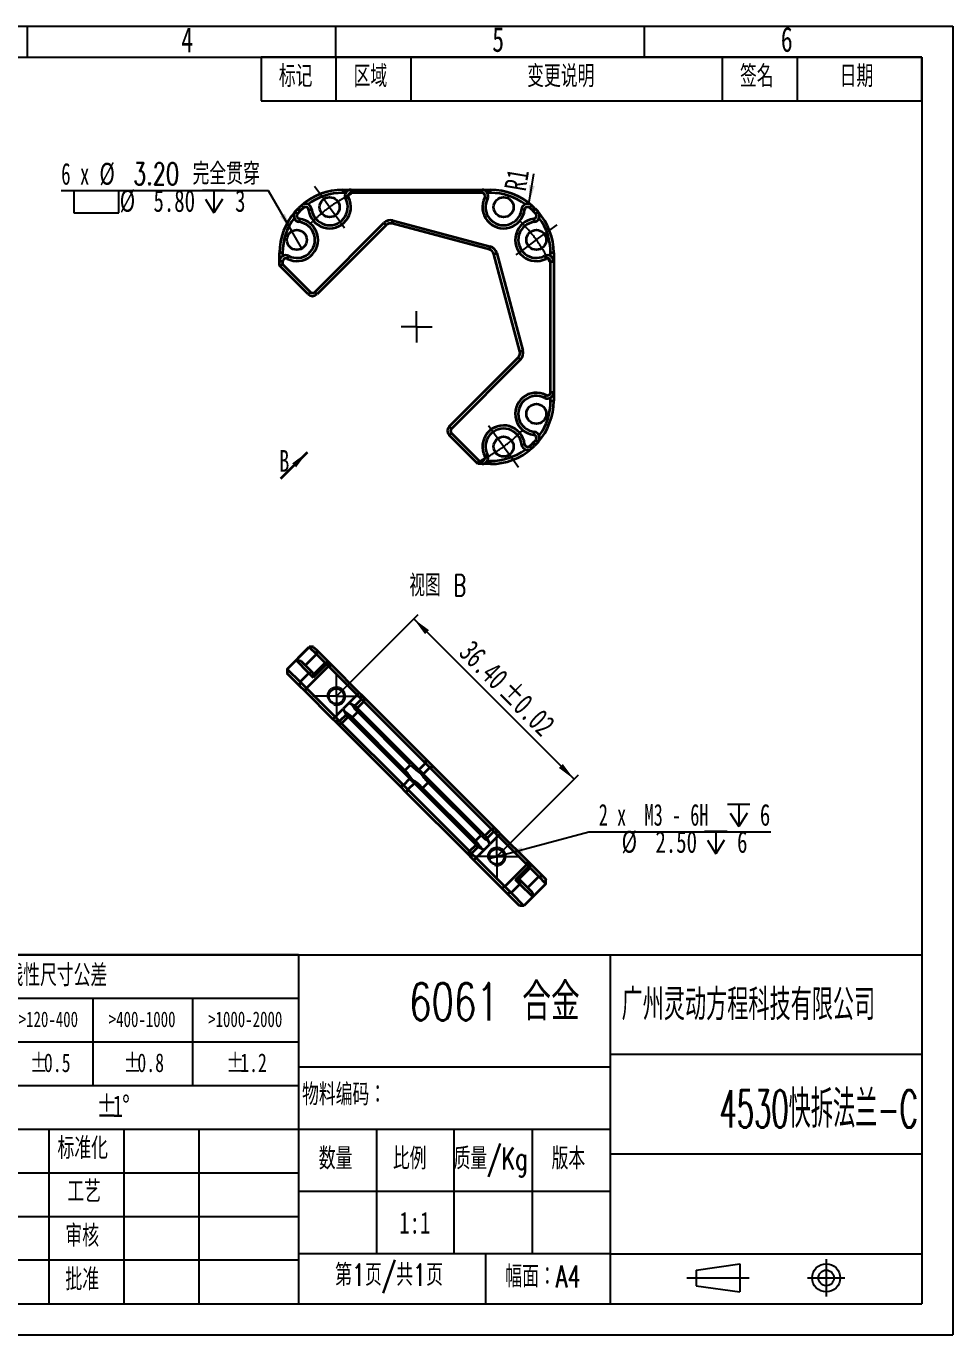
# Model space of a CAD drawing. Header units: millimetres. Extents: x 0 to 297, y 0 to 210.
# Drawn here: x 148.3 to 297, y 0 to 210 of the extents above; entities that cross this region are included whole.
import ezdxf

# ---------------------------------------------------------------- set-up
doc = ezdxf.new("R2010")
doc.units = ezdxf.units.MM
for name, pattern in [('CENTERX2', [20.32, 12.7, -2.54, 2.54, -2.54]), ('HIDDEN', [1.905, 1.27, -0.635]), ('PHANTOM', [12.7, 6.35, -1.27, 1.27, -1.27, 1.27, -1.27])]:
    doc.linetypes.add(name, pattern=pattern)
for name, color, linetype in [('中心线', 6, 'CENTERX2'), ('尺寸线', 5, 'Continuous'), ('细实线', 7, 'Continuous')]:
    doc.layers.add(name, color=color, linetype=linetype)
doc.layers.add('图框', color=7, linetype='Continuous', lineweight=50)
doc.layers.add('粗实线', color=7, linetype='Continuous', lineweight=25)
doc.styles.add('SLDTEXTSTYLE0', font='TXT', dxfattribs={"width": 0.7, "bigfont": 'bigfont'})
doc.styles.add('SLDTEXTSTYLE1', font='TXT', dxfattribs={"width": 0.7})
doc.styles.add('SLDTEXTSTYLE2', font='TXT', dxfattribs={"width": 0.616621, "bigfont": 'bigfont'})
doc.styles.add('SLDTEXTSTYLE3', font='TXT', dxfattribs={"width": 0.538729, "bigfont": 'bigfont'})
doc.styles.add('SLDTEXTSTYLE4', font='TXT', dxfattribs={"width": 0.633333})
doc.styles.add('SLDTEXTSTYLE5', font='TXT', dxfattribs={"width": 0.616667})
doc.styles.add('SLDTEXTSTYLE6', font='TXT', dxfattribs={"width": 0.65, "bigfont": 'bigfont'})
doc.dimstyles.new('SLDDIMSTYLE0', dxfattribs={"dimtxt": 3.5, "dimasz": 3, "dimexe": 0, "dimexo": 0.0625, "dimgap": 0.875, "dimtad": 2, "dimrnd": 1e-09, "dimzin": 12, "dimdsep": 46, "dimtxsty": 'SLDTEXTSTYLE1', "dimsah": 1, "dimcen": 0, "dimadec": 0, "dimazin": 3, "dimtfac": 1, "dimtofl": 0, "dimtmove": 0, "dimatfit": 3, "dimfxl": 0, "dimfrac": 2, "dimtolj": 1, "dimtzin": 12, "dimarcsym": 0})
doc.dimstyles.new('SLDDIMSTYLE3', dxfattribs={"dimtxt": 3.5, "dimasz": 3, "dimexe": 0, "dimexo": 0.0625, "dimgap": 0.875, "dimtad": 0, "dimtih": 1, "dimtoh": 1, "dimrnd": 1e-09, "dimzin": 4, "dimdsep": 46, "dimtxsty": 'SLDTEXTSTYLE1', "dimblk1": 'NONE', "dimsah": 1, "dimcen": 0, "dimadec": 0, "dimazin": 1, "dimtfac": 1, "dimtmove": 0, "dimatfit": 3, "dimldrblk": 'NONE', "dimfxl": 0, "dimfrac": 2, "dimtolj": 1, "dimtzin": 12, "dimarcsym": 0})
doc.dimstyles.new('SLDDIMSTYLE6', dxfattribs={"dimtxt": 3.5, "dimasz": 3, "dimexe": 0, "dimexo": 0.0625, "dimgap": 0.875, "dimtad": 0, "dimtih": 1, "dimtoh": 1, "dimdec": 6, "dimrnd": 1e-09, "dimzin": 12, "dimdsep": 46, "dimtxsty": 'SLDTEXTSTYLE1', "dimblk1": 'NONE', "dimsah": 1, "dimcen": 0, "dimadec": 0, "dimazin": 3, "dimtfac": 1, "dimtmove": 0, "dimatfit": 3, "dimldrblk": 'NONE', "dimfxl": 0, "dimfrac": 2, "dimtolj": 1, "dimtzin": 12, "dimarcsym": 0})
doc.dimstyles.new('SLDDIMSTYLE7', dxfattribs={"dimtxt": 3.5, "dimasz": 3, "dimexe": 0, "dimexo": 0.0625, "dimgap": 0.875, "dimtad": 2, "dimrnd": 1e-09, "dimzin": 4, "dimdsep": 46, "dimtxsty": 'SLDTEXTSTYLE1', "dimsah": 1, "dimcen": 0.09, "dimadec": 0, "dimazin": 1, "dimtol": 1, "dimtp": 0.02, "dimtm": 0.02, "dimtfac": 1, "dimtofl": 0, "dimtmove": 0, "dimatfit": 3, "dimfxl": 0, "dimfrac": 2, "dimtolj": 1, "dimarcsym": 0})

# ---------------------------------------------------------------- blocks, each defined once
blk = doc.blocks.new('SW_TABLEANNOTATION_0')
at = {"layer": '细实线', "color": 0}
for p, q in [((0, 0), (0, -7)), ((0, 0), (12, 0)), ((0, 0), (0, -7)), ((106, 0), (0, 0)), ((12, 0), (12, -7)), ((12, 0), (24, 0)), ((24, 0), (24, -7)), ((24, 0), (74, 0)), ((74, 0), (74, -7)), ((74, 0), (86, 0)), ((86, 0), (86, -7)), ((86, 0), (106, 0)), ((106, 0), (106, -7)), ((106, -7), (106, 0)), ((0, -7), (12, -7)), ((0, -7), (106, -7)), ((12, -7), (24, -7)), ((24, -7), (74, -7)), ((74, -7), (86, -7)), ((86, -7), (106, -7))]:
    blk.add_line(p, q, dxfattribs=at)
at = {"layer": '细实线', "color": 0, "char_height": 3.5, "attachment_point": 1, "style": 'SLDTEXTSTYLE0'}
for s, insert in [('标记', (2.85, -1.28)), ('区域', (14.85, -1.28)), ('变更说明', (42.7, -1.28)), ('签名', (76.85, -1.28)), ('日期', (92.85, -1.28))]:
    blk.add_mtext(s, dxfattribs=dict(at, insert=insert))
blk = doc.blocks.new('SW_TABLEANNOTATION_1')
at = {"layer": '细实线', "color": 0}
for p, q in [((0, 0), (0, -7)), ((0, 0), (5, 0)), ((5, 0), (10, 0)), ((10, 0), (21, 0)), ((21, 0), (33, 0)), ((33, 0), (47, 0)), ((47, 0), (63, 0)), ((63, 0), (80, 0)), ((80, 0), (80, -7)), ((0, -7), (0, -14)), ((0, -7), (5, -7)), ((5, -7), (10, -7)), ((10, -7), (10, -14)), ((10, -7), (21, -7)), ((21, -7), (21, -14)), ((21, -7), (33, -7)), ((33, -7), (33, -14)), ((33, -7), (47, -7)), ((47, -7), (47, -14)), ((47, -7), (63, -7)), ((63, -7), (63, -14)), ((63, -7), (80, -7)), ((80, -7), (80, -14)), ((0, -14), (0, -21)), ((0, -14), (5, -14)), ((5, -14), (10, -14)), ((10, -14), (10, -21)), ((10, -14), (21, -14)), ((21, -14), (21, -21)), ((21, -14), (33, -14)), ((33, -14), (33, -21)), ((33, -14), (47, -14)), ((47, -14), (47, -21)), ((47, -14), (63, -14)), ((63, -14), (63, -21)), ((63, -14), (80, -14)), ((80, -14), (80, -21)), ((0, -21), (0, -28)), ((0, -21), (5, -21)), ((5, -21), (10, -21)), ((10, -21), (21, -21)), ((21, -21), (21, -28)), ((21, -21), (21, -28)), ((21, -21), (33, -21)), ((33, -21), (47, -21)), ((47, -21), (63, -21)), ((63, -21), (80, -21)), ((80, -21), (80, -28)), ((0, -28), (5, -28)), ((5, -28), (10, -28)), ((10, -28), (21, -28)), ((21, -28), (33, -28)), ((33, -28), (47, -28)), ((47, -28), (63, -28)), ((63, -28), (80, -28))]:
    blk.add_line(p, q, dxfattribs=at)
at = {"layer": '细实线', "color": 0, "attachment_point": 1}
for s, insert, char_height, style in [('未注线性尺寸公差', (27.75, -1.56), 3.5, 'SLDTEXTSTYLE0'), ('0-6', (3.13, -9.12), 2.5, 'SLDTEXTSTYLE1'), ('>6-30', (12.24, -9.12), 2.5, 'SLDTEXTSTYLE1'), ('>30-120', (22.64, -9.12), 2.5, 'SLDTEXTSTYLE1'), ('>120-400', (35.1, -9.12), 2.5, 'SLDTEXTSTYLE1'), ('>400-1000', (49.55, -9.12), 2.5, 'SLDTEXTSTYLE1'), ('>1000-2000', (65.5, -9.12), 2.5, 'SLDTEXTSTYLE1'), ('%%p', (1.91, -15.84), 3, 'SLDTEXTSTYLE1'), ('0.1', (4.14, -15.84), 3, 'SLDTEXTSTYLE1'), ('%%p', (12.41, -15.84), 3, 'SLDTEXTSTYLE1'), ('0.2', (14.64, -15.84), 3, 'SLDTEXTSTYLE1'), ('%%p', (23.91, -15.84), 3, 'SLDTEXTSTYLE1'), ('0.3', (26.14, -15.84), 3, 'SLDTEXTSTYLE1'), ('%%p', (36.91, -15.84), 3, 'SLDTEXTSTYLE1'), ('0.5', (39.14, -15.84), 3, 'SLDTEXTSTYLE1'), ('%%p', (51.92, -15.84), 3, 'SLDTEXTSTYLE1'), ('0.8', (54.14, -15.84), 3, 'SLDTEXTSTYLE1'), ('%%p', (68.41, -15.84), 3, 'SLDTEXTSTYLE1'), ('1.2', (70.64, -15.84), 3, 'SLDTEXTSTYLE1'), ('未注角度', (4.38, -22.56), 3.5, 'SLDTEXTSTYLE0'), ('%%p', (47.57, -22.56), 3.5, 'SLDTEXTSTYLE1'), ('1', (50.17, -22.56), 3.5, 'SLDTEXTSTYLE1'), ('%%d', (51.7, -22.56), 3.5, 'SLDTEXTSTYLE1')]:
    blk.add_mtext(s, dxfattribs=dict(at, insert=insert, char_height=char_height, style=style))
blk = doc.blocks.new('SW_SYMBOL_HOLE_SPOT')
at = {"layer": '尺寸线', "color": 0}
for p, q in [((0, 875), (0, 75)), ((1600, 75), (1600, 875)), ((0, 75), (1600, 75))]:
    blk.add_line(p, q, dxfattribs=at)
blk = doc.blocks.new('SW_SYMBOL_HOLE_DEPTH')
at = {"layer": '尺寸线', "color": 0}
for p, q in [((0, 875), (800, 875)), ((100, 555), (400, 75)), ((400, 875), (400, 75)), ((700, 555), (400, 75))]:
    blk.add_line(p, q, dxfattribs=at)
blk = doc.blocks.new('_D_3')
at = {"layer": '尺寸线'}
for p, q in [((187.2, 183.56), (153.92, 183.56)), ((190.94, 177.09), (187.2, 183.56)), ((192.54, 174.32), (190.94, 177.09))]:
    blk.add_line(p, q, dxfattribs=at)
blk.add_solid([(190.94, 177.09), (189.83, 179.91), (189.05, 179.46)], dxfattribs=at)
at = {"layer": '尺寸线', "xscale": 0.004511737089201878, "yscale": 0.004511737089201878, "zscale": 0.004511737089201878}
for name, p in [('SW_SYMBOL_HOLE_SPOT', (155.94, 179.72)), ('SW_SYMBOL_HOLE_DEPTH', (176.62, 179.72))]:
    blk.add_blockref(name, p, dxfattribs=at)
at = {"layer": '尺寸线', "char_height": 3.5, "attachment_point": 1}
for s, insert, style in [('6 x', (153.92, 188.06), 'SLDTEXTSTYLE4'), ('%%c', (160.05, 188.07), 'SLDTEXTSTYLE1'), ('3.20 完全贯穿', (165.47, 188.06), 'SLDTEXTSTYLE0'), ('%%c', (163.31, 183.73), 'SLDTEXTSTYLE1'), ('5.80', (168.73, 183.71), 'SLDTEXTSTYLE1'), ('3', (181.83, 183.71), 'SLDTEXTSTYLE1')]:
    blk.add_mtext(s, dxfattribs=dict(at, insert=insert, style=style))
blk = doc.blocks.new('_None')
blk = doc.blocks.new('_D_4')
at = {"layer": '尺寸线'}
blk.add_line((228.95, 181.46), (229.77, 186.29), dxfattribs=at)
blk.add_solid([(228.95, 181.46), (229.9, 184.35), (229.01, 184.5)], dxfattribs=at)
at = {"layer": '尺寸线', "insert": (225, 183.99), "char_height": 3.5, "attachment_point": 1, "rotation": 80.3775, "style": 'SLDTEXTSTYLE1'}
blk.add_mtext('R1', dxfattribs=at)
blk = doc.blocks.new('SW_CENTERMARKSYMBOL_1')
at = {"layer": '中心线', "color": 0}
for p, q in [((-1.47, 2.02), (-2.41, 3.32)), ((0, 0), (-1.47, 2.02)), ((0, 0), (1.47, -2.02)), ((1.47, -2.02), (2.41, -3.32)), ((33.17, -5.25), (35.2, -3.78)), ((35.2, -3.78), (36.49, -2.84)), ((33.17, -5.25), (31.15, -6.72)), ((31.15, -6.72), (29.86, -7.66)), ((13.96, -19.21), (13.96, -16.71)), ((13.96, -19.21), (11.46, -19.21)), ((13.96, -19.21), (13.96, -21.71)), ((13.96, -19.21), (16.46, -19.21)), ((26.45, -36.41), (25.51, -35.11)), ((27.92, -38.43), (26.45, -36.41)), ((27.92, -38.43), (29.39, -40.45)), ((29.39, -40.45), (30.33, -41.75))]:
    blk.add_line(p, q, dxfattribs=at)
for start, end in [(116.1089, 119.9689), (126, 132.0311), (119.9689, 126), (132.0311, 135.8911), (42.0311, 45.8911), (36, 42.0311), (29.9689, 36), (26.1089, 29.9689), (306, 312.0311), (312.0311, 315.8911), (296.1089, 299.9689), (299.9689, 306)]:
    blk.add_arc((13.96, -19.21), 23.75, start, end, dxfattribs=at)
blk = doc.blocks.new('SW_PROJECTIONARROW_0')
at = {"color": 0, "linetype": 'HIDDEN', "lineweight": 18}
blk.add_line((189.19, 137.42), (193.44, 141.66), dxfattribs=at)
blk.add_line((189.19, 137.42), (193.44, 141.66), dxfattribs=at)
at = {"color": 0, "linetype": 'PHANTOM', "lineweight": 35}
blk.add_line((189.19, 137.42), (193.44, 141.66), dxfattribs=at)
at = {"color": 0, "linetype": 'Continuous', "lineweight": 35}
blk.add_solid([(193.44, 141.66), (191, 139.86), (191.63, 139.22)], dxfattribs=at)
blk.add_solid([(193.44, 141.66), (191, 139.86), (191.63, 139.22)], dxfattribs=at)
at = {"color": 0, "linetype": 'Continuous', "lineweight": 35, "insert": (188.87, 141.99), "char_height": 3.5, "attachment_point": 1, "style": 'SLDTEXTSTYLE1'}
blk.add_mtext('B', dxfattribs=at)
blk.add_mtext('B', dxfattribs=at)
blk = doc.blocks.new('_D_7')
at = {"layer": '尺寸线'}
for p, q in [((225.02, 77.06), (238.6, 80.69)), ((238.6, 80.69), (267.79, 80.69)), ((222.61, 76.42), (225.02, 77.06))]:
    blk.add_line(p, q, dxfattribs=at)
blk.add_solid([(225.02, 77.06), (228.04, 77.4), (227.81, 78.27)], dxfattribs=at)
at = {"layer": '尺寸线', "xscale": 0.004511737089201878, "yscale": 0.004511737089201878, "zscale": 0.004511737089201878}
for p in [(260.83, 81.21), (257.16, 76.86)]:
    blk.add_blockref('SW_SYMBOL_HOLE_DEPTH', p, dxfattribs=at)
at = {"layer": '尺寸线', "char_height": 3.5, "attachment_point": 1}
for s, insert, style in [('2 x  M3 - 6H', (240.18, 85.2), 'SLDTEXTSTYLE5'), ('6', (266.04, 85.2), 'SLDTEXTSTYLE1'), ('%%c', (243.85, 80.87), 'SLDTEXTSTYLE1'), ('2.50', (249.28, 80.85), 'SLDTEXTSTYLE1'), ('6', (262.38, 80.85), 'SLDTEXTSTYLE1')]:
    blk.add_mtext(s, dxfattribs=dict(at, insert=insert, style=style))
blk = doc.blocks.new('_D_8')
at = {"layer": '尺寸线'}
for p, q in [((198.08, 102.48), (211.2, 115.6)), ((236.23, 89.15), (210.49, 114.89)), ((223.82, 76.74), (236.93, 89.86))]:
    blk.add_line(p, q, dxfattribs=at)
for points in [[(210.49, 114.89), (212.29, 112.45), (212.93, 113.09)], [(236.23, 89.15), (234.42, 91.59), (233.79, 90.96)]]:
    blk.add_solid(points, dxfattribs=at)
at = {"layer": '尺寸线', "char_height": 3.5, "attachment_point": 1, "rotation": 315, "style": 'SLDTEXTSTYLE1'}
for s, insert in [('36.40', (220.04, 111.72)), ('±0.02', (226.39, 105.37))]:
    blk.add_mtext(s, dxfattribs=dict(at, insert=insert))
blk = doc.blocks.new('SW_CENTERMARKSYMBOL_2')
at = {"layer": '中心线', "color": 0}
for p, q in [((0, 2.5), (0, 3.75)), ((0, 0), (0, 2.5)), ((-2.5, 0), (-3.75, 0)), ((0, 0), (-2.5, 0)), ((0, 0), (0, -2.5)), ((0, 0), (2.5, 0)), ((2.5, 0), (3.75, 0)), ((0, -2.5), (0, -3.75))]:
    blk.add_line(p, q, dxfattribs=at)
blk = doc.blocks.new('SW_CENTERMARKSYMBOL_3')
at = {"layer": '中心线', "color": 0}
for p, q in [((0, 2.5), (0, 3.75)), ((0, 0), (0, 2.5)), ((-2.5, 0), (-3.75, 0)), ((0, 0), (-2.5, 0)), ((0, 0), (0, -2.5)), ((0, 0), (2.5, 0)), ((2.5, 0), (3.75, 0)), ((0, -2.5), (0, -3.75))]:
    blk.add_line(p, q, dxfattribs=at)

msp = doc.modelspace()

# ---------------------------------------------------------------- linework, layer by layer
at = {"color": 7, "linetype": 'Continuous', "lineweight": 35}
for p, q in [((199.0965236, 183.7447562), (199.0965236, 183.2447562)), ((199.0965236, 183.7447562), (200.461584, 183.7447562)), ((199.5955586, 183.2447562), (199.0965236, 183.2447562)), ((200.461584, 183.2447562), (200.461584, 183.7447562)), ((200.461584, 183.7447562), (221.447192, 183.7447562)), ((221.447192, 183.2447562), (200.461584, 183.2447562)), ((221.447192, 183.2447562), (221.447192, 183.7447562)), ((221.447192, 183.7447562), (222.8122524, 183.7447562)), ((222.8122524, 183.2447562), (222.3132174, 183.2447562)), ((222.8122524, 183.2447562), (222.8122524, 183.7447562)), ((191.8833202, 180.6736884), (192.0254558, 180.815824)), ((192.2368736, 180.320135), (191.8833202, 180.6736884)), ((192.3790092, 180.4622706), (192.0254558, 180.815824)), ((192.7924999, 180.8517446), (192.4607091, 181.2257966)), ((193.6204698, 180.5393871), (194.116649, 180.6010816)), ((200.0170845, 182.5158015), (199.5725851, 182.2868469)), ((221.8916915, 182.5158015), (222.3361909, 182.2868469)), ((228.2883062, 180.5393871), (227.792127, 180.6010816)), ((229.1162761, 180.8517446), (229.4480668, 181.2257966)), ((229.5297668, 180.4622706), (229.8833202, 180.815824)), ((229.6719024, 180.320135), (230.0254558, 180.6736884)), ((229.8833202, 180.815824), (230.0254558, 180.6736884)), ((191.8473996, 179.9066443), (191.4733475, 180.238435)), ((192.1597571, 179.0786744), (192.0980626, 178.5824952)), ((192.3790092, 180.4622706), (192.2368736, 180.320135)), ((207.0291882, 178.325653), (207.1585977, 178.8086159)), ((207.1585977, 178.8086159), (222.7735687, 174.6245971)), ((229.6719024, 180.320135), (229.5297668, 180.4622706)), ((229.7490189, 179.0786744), (229.8107134, 178.5824952)), ((230.0613764, 179.9066443), (230.4354284, 180.238435)), ((194.6202213, 167.3308998), (205.7097089, 178.4203874)), ((206.0632623, 178.066834), (194.9737747, 166.9773464)), ((206.0632623, 178.066834), (205.7097089, 178.4203874)), ((222.6441592, 174.1416341), (207.0291882, 178.325653)), ((222.6441592, 174.1416341), (222.7735687, 174.6245971)), ((189.454388, 173.6026206), (188.954388, 173.6026206)), ((188.954388, 172.2375602), (188.954388, 173.6026206)), ((189.454388, 172.2375602), (188.954388, 172.2375602)), ((188.954388, 171.5825195), (188.954388, 172.2375602)), ((189.454388, 173.6026206), (189.454388, 173.1035856)), ((189.454388, 172.2375602), (189.454388, 171.7896263)), ((190.1833427, 172.6820597), (190.4122973, 173.1265591)), ((223.351266, 173.4345274), (223.8342289, 173.5639369)), ((227.5352848, 157.8195564), (223.351266, 173.4345274)), ((223.8342289, 173.5639369), (228.0182477, 157.9489659)), ((231.7254333, 172.6820597), (231.4964787, 173.1265591)), ((232.954388, 173.6026206), (232.454388, 173.6026206)), ((232.454388, 173.1035856), (232.454388, 173.6026206)), ((232.454388, 151.2519522), (232.454388, 172.2375602)), ((232.454388, 172.2375602), (232.954388, 172.2375602)), ((232.954388, 173.6026206), (232.954388, 172.2375602)), ((232.954388, 172.2375602), (232.954388, 151.2519522)), ((188.954388, 171.5825195), (189.454388, 171.7896263)), ((193.5595612, 166.9773464), (188.954388, 171.5825195)), ((189.454388, 171.7896263), (193.9131146, 167.3308998)), ((193.5595612, 166.9773464), (193.9131146, 167.3308998)), ((194.9737747, 166.9773464), (194.6202213, 167.3308998)), ((227.5352848, 157.8195564), (228.0182477, 157.9489659)), ((216.1869782, 145.7641429), (227.2764658, 156.8536305)), ((227.6300192, 156.5000771), (216.5405316, 145.4105895)), ((227.2764658, 156.8536305), (227.6300192, 156.5000771)), ((232.454388, 151.2519522), (232.954388, 151.2519522)), ((232.954388, 151.2519522), (232.954388, 149.8868918)), ((231.4964787, 150.3629533), (231.7254333, 150.8074527)), ((232.454388, 149.8868918), (232.454388, 150.3859268)), ((232.454388, 149.8868918), (232.954388, 149.8868918)), ((216.1869782, 145.7641429), (216.5405316, 145.4105895)), ((229.8107134, 144.9070171), (229.7490189, 144.410838)), ((216.1869782, 144.3499294), (216.5405316, 144.7034828)), ((220.7921514, 139.7447562), (216.1869782, 144.3499294)), ((216.5405316, 144.7034828), (220.9992581, 140.2447562)), ((227.792127, 142.8884308), (228.2883062, 142.9501253)), ((229.5297668, 143.0272418), (229.6719024, 143.1693774)), ((229.8833202, 142.6736884), (229.5297668, 143.0272418)), ((230.0254558, 142.815824), (229.6719024, 143.1693774)), ((230.0254558, 142.815824), (229.8833202, 142.6736884)), ((230.4354284, 143.2510773), (230.0613764, 143.582868)), ((222.3361909, 141.2026655), (221.8916915, 140.9737108)), ((229.4480668, 142.2637157), (229.1162761, 142.6377678)), ((220.7921514, 139.7447562), (220.9992581, 140.2447562)), ((221.447192, 139.7447562), (220.7921514, 139.7447562)), ((220.9992581, 140.2447562), (221.447192, 140.2447562)), ((221.447192, 139.7447562), (221.447192, 140.2447562)), ((222.8122524, 139.7447562), (221.447192, 139.7447562)), ((222.3132174, 140.2447562), (222.8122524, 140.2447562)), ((222.8122524, 139.7447562), (222.8122524, 140.2447562)), ((190.1782848, 106.8435043), (193.7138187, 110.3790382)), ((191.6051387, 108.2450775), (193.7264591, 110.3663978)), ((194.8667865, 109.2260704), (193.0990195, 107.4583035)), ((193.7264591, 110.3663978), (193.7138187, 110.3790382)), ((194.4209255, 110.3790382), (193.7138187, 110.3790382)), ((194.4329338, 110.3670299), (193.7264591, 110.3663978)), ((194.8667865, 109.2260704), (193.7264591, 110.3663978)), ((194.4209255, 110.3790382), (194.4329338, 110.3670299)), ((194.4329338, 110.3670299), (195.0030975, 109.7968661)), ((195.0030975, 109.7968661), (194.8667865, 109.2260704)), ((196.2603099, 107.832547), (194.8667865, 109.2260704)), ((195.0030975, 109.7968661), (196.9674167, 107.832547)), ((193.6635662, 106.18665), (191.6051387, 108.2450775)), ((192.3785846, 108.1787384), (194.2671196, 106.2902034)), ((193.2594031, 103.762386), (196.794937, 107.2979199)), ((196.2603099, 107.832547), (194.3460964, 105.9183334)), ((196.4674167, 107.6254402), (194.3460964, 105.5041199)), ((196.9674167, 107.832547), (196.2603099, 107.832547)), ((196.4674167, 107.6254402), (196.2603099, 107.832547)), ((197.0709701, 107.7289936), (196.4674167, 107.6254402)), ((196.794937, 107.2979199), (196.4674167, 107.6254402)), ((196.794937, 107.2979199), (197.294937, 107.5050267)), ((201.4001102, 102.6927467), (196.794937, 107.2979199)), ((196.9674167, 107.832547), (197.0709701, 107.7289936)), ((197.0709701, 107.7289936), (197.294937, 107.5050267)), ((197.294937, 107.5050267), (201.7536636, 103.0463001)), ((190.1782848, 106.8435043), (192.2493526, 104.7724365)), ((190.1782848, 106.8435043), (190.1782848, 106.1363975)), ((192.1457992, 104.1688831), (190.1782848, 106.1363975)), ((193.6635662, 106.18665), (192.2493526, 104.7724365)), ((194.2671196, 106.2902034), (193.6635662, 106.18665)), ((194.3460964, 105.5041199), (193.6635662, 106.18665)), ((194.2671196, 106.2902034), (194.492543, 106.06478)), ((192.2493526, 104.7724365), (192.1457992, 104.1688831)), ((193.0522963, 103.262386), (192.1457992, 104.1688831)), ((192.2493526, 104.7724365), (193.2594031, 103.762386)), ((193.0522963, 103.262386), (193.2594031, 103.762386)), ((197.5110229, 98.8036594), (193.0522963, 103.262386)), ((193.2594031, 103.762386), (197.8645763, 99.1572128)), ((201.4001102, 102.6927467), (201.7536636, 103.0463001)), ((201.7536636, 103.0463001), (202.107217, 102.6927467)), ((200.0820842, 101.3747207), (199.1826023, 100.4752388)), ((200.0820842, 101.3747207), (201.4001102, 102.6927467)), ((201.0465568, 100.9249797), (200.0820842, 101.3747207)), ((202.107217, 101.9856399), (201.0465568, 100.9249797)), ((201.1757716, 100.8647259), (201.0465568, 100.9249797)), ((202.107217, 101.9856399), (201.4001102, 102.6927467)), ((202.4607704, 101.6320865), (201.4001102, 100.5714263)), ((202.107217, 101.9856399), (202.107217, 102.6927467)), ((202.107217, 102.6927467), (202.6375471, 102.1624166)), ((202.4607704, 101.6320865), (202.107217, 101.9856399)), ((202.4607704, 101.6320865), (202.6375471, 102.1624166)), ((212.3602653, 91.7325916), (202.4607704, 101.6320865)), ((202.6375471, 102.1624166), (212.537042, 92.2629217)), ((197.5110229, 98.8036594), (197.8645763, 99.1572128)), ((197.8645763, 98.450106), (197.5110229, 98.8036594)), ((197.8645763, 99.1572128), (199.1826023, 100.4752388)), ((197.8645763, 99.1572128), (198.5716831, 98.450106)), ((199.6323433, 99.5107662), (198.5716831, 98.450106)), ((199.9858966, 99.1572128), (198.9252365, 98.0965526)), ((199.1826023, 100.4752388), (199.6323433, 99.5107662)), ((199.6323433, 99.5107662), (199.6925971, 99.3815513)), ((209.8853916, 89.2577178), (199.9858966, 99.1572128)), ((201.4962978, 99.9605071), (200.5968159, 99.0610252)), ((209.0820972, 90.5757438), (200.5968159, 99.0610252)), ((211.2996051, 90.6719314), (201.4001102, 100.5714263)), ((209.9815792, 91.4752258), (201.4962978, 99.9605071)), ((197.8645763, 98.450106), (198.5716831, 98.450106)), ((198.3949064, 97.9197759), (197.8645763, 98.450106)), ((198.3949064, 97.9197759), (198.9252365, 98.0965526)), ((208.2944013, 88.020281), (198.3949064, 97.9197759)), ((198.5716831, 98.450106), (198.9252365, 98.0965526)), ((198.9252365, 98.0965526), (208.8247314, 88.1970577)), ((209.0820972, 90.5757438), (209.9815792, 91.4752258)), ((211.2996051, 90.6719314), (212.3602653, 91.7325916)), ((211.5337146, 90.1989341), (211.687639, 90.3528585)), ((213.0673721, 91.0254848), (212.0067119, 89.9648246)), ((212.3602653, 91.7325916), (212.537042, 92.2629217)), ((213.0673721, 91.0254848), (212.3602653, 91.7325916)), ((212.537042, 92.2629217), (213.5977022, 91.2022615)), ((213.0673721, 91.0254848), (213.5977022, 91.2022615)), ((222.966867, 81.1259899), (213.0673721, 91.0254848)), ((213.5977022, 91.2022615), (223.4971971, 81.3027666)), ((208.8247314, 88.1970577), (209.8853916, 89.2577178)), ((210.5924984, 88.5506111), (209.5318382, 87.4899509)), ((210.2044645, 88.869684), (210.3583889, 89.0236083)), ((220.4919933, 78.6511161), (210.5924984, 88.5506111)), ((212.8100063, 88.6467986), (211.9105244, 87.7473167)), ((221.9062069, 80.0653297), (212.0067119, 89.9648246)), ((221.2952877, 80.1615173), (212.8100063, 88.6467986)), ((208.2944013, 88.020281), (208.8247314, 88.1970577)), ((209.3550615, 86.9596208), (208.2944013, 88.020281)), ((208.8247314, 88.1970577), (209.5318382, 87.4899509)), ((209.3550615, 86.9596208), (209.5318382, 87.4899509)), ((219.2545564, 77.0601259), (209.3550615, 86.9596208)), ((209.5318382, 87.4899509), (219.4313331, 77.590456)), ((220.3958057, 79.2620353), (211.9105244, 87.7473167)), ((220.3958057, 79.2620353), (221.2952877, 80.1615173)), ((221.9062069, 80.0653297), (222.966867, 81.1259899)), ((222.2597603, 79.7117763), (222.1995064, 79.8409911)), ((222.2597603, 79.7117763), (223.3204204, 80.7724365)), ((224.0275272, 80.0653297), (222.7095012, 78.7473037)), ((222.966867, 81.1259899), (223.4971971, 81.3027666)), ((223.3204204, 80.7724365), (222.966867, 81.1259899)), ((224.0275272, 80.0653297), (223.3204204, 80.7724365)), ((223.3204204, 80.7724365), (224.0275272, 80.7724365)), ((223.4971971, 81.3027666), (224.0275272, 80.7724365)), ((224.0275272, 80.7724365), (224.3810806, 80.4188831)), ((224.0275272, 80.0653297), (224.3810806, 80.4188831)), ((228.6327004, 75.4601565), (224.0275272, 80.0653297)), ((224.3810806, 80.4188831), (228.8398072, 75.9601565)), ((219.4313331, 77.590456), (220.4919933, 78.6511161)), ((219.7848865, 77.2369026), (220.8455467, 78.2975627)), ((221.8100193, 77.8478218), (220.4919933, 76.5297958)), ((220.7163319, 78.3578166), (220.8455467, 78.2975627)), ((220.8455467, 78.2975627), (221.8100193, 77.8478218)), ((221.8100193, 77.8478218), (222.7095012, 78.7473037)), ((222.7095012, 78.7473037), (222.2597603, 79.7117763)), ((219.2545564, 77.0601259), (219.4313331, 77.590456)), ((219.7848865, 76.5297958), (219.2545564, 77.0601259)), ((219.4313331, 77.590456), (219.7848865, 77.2369026)), ((219.7848865, 77.2369026), (220.4919933, 76.5297958)), ((219.7848865, 76.5297958), (219.7848865, 77.2369026)), ((220.1384399, 76.1762424), (219.7848865, 76.5297958)), ((220.1384399, 76.1762424), (220.4919933, 76.5297958)), ((224.5971665, 71.7175158), (220.1384399, 76.1762424)), ((220.4919933, 76.5297958), (225.0971665, 71.9246226)), ((228.6327004, 75.4601565), (228.8398072, 75.9601565)), ((228.8398072, 75.9601565), (229.0637741, 75.7361896)), ((228.9602207, 75.1326362), (229.0637741, 75.7361896)), ((229.0637741, 75.7361896), (229.1673275, 75.6326362)), ((229.1673275, 74.9255294), (229.1673275, 75.6326362)), ((229.1673275, 75.6326362), (231.1316467, 73.668317)), ((225.0971665, 71.9246226), (228.6327004, 75.4601565)), ((226.8389004, 73.0113158), (228.9602207, 75.1326362)), ((227.2531139, 73.0113158), (229.1673275, 74.9255294)), ((228.9602207, 75.1326362), (228.6327004, 75.4601565)), ((228.793084, 71.764239), (230.5608509, 73.532006)), ((229.1673275, 74.9255294), (228.9602207, 75.1326362)), ((230.5608509, 73.532006), (229.1673275, 74.9255294)), ((230.5608509, 73.532006), (231.1316467, 73.668317)), ((231.7011784, 72.3916785), (230.5608509, 73.532006)), ((231.1316467, 73.668317), (231.7018104, 73.0981533)), ((224.5971665, 71.7175158), (225.0971665, 71.9246226)), ((225.5036636, 70.8110187), (224.5971665, 71.7175158)), ((225.0971665, 71.9246226), (226.107217, 70.9145721)), ((226.107217, 70.9145721), (227.5214306, 72.3287857)), ((227.5214306, 72.3287857), (226.8389004, 73.0113158)), ((227.3995606, 73.1577624), (227.6249839, 72.932339)), ((227.5214306, 72.3287857), (227.6249839, 72.932339)), ((229.579858, 70.2703582), (227.5214306, 72.3287857)), ((227.6249839, 72.932339), (229.5135189, 71.0438041)), ((231.7138187, 72.3790382), (228.1782848, 68.8435043)), ((231.7011784, 72.3916785), (229.579858, 70.2703582)), ((231.7011784, 72.3916785), (231.7018104, 73.0981533)), ((231.7138187, 72.3790382), (231.7011784, 72.3916785)), ((231.7018104, 73.0981533), (231.7138187, 73.086145)), ((231.7138187, 72.3790382), (231.7138187, 73.086145)), ((226.107217, 70.9145721), (225.5036636, 70.8110187)), ((227.471178, 68.8435043), (225.5036636, 70.8110187)), ((226.107217, 70.9145721), (228.1782848, 68.8435043)), ((228.1782848, 68.8435043), (227.471178, 68.8435043))]:
    msp.add_line(p, q, dxfattribs=at)
for centre, radius in [((196.9944882, 180.9589098), 1.6), ((224.9142877, 180.9589098), 1.6), ((191.7402344, 175.7046559), 1.6), ((230.1685416, 175.7046559), 1.6), ((230.1685416, 147.7848564), 1.6), ((224.9142877, 142.5306026), 1.6), ((198.0767083, 102.4806147), 1.25), ((223.8153952, 76.7419278), 1.25)]:
    msp.add_circle(centre, radius, dxfattribs=at)
for centre, radius, start, end in [((199.0965236, 173.7447562), 10, 90, 131.573589788), ((199.0965236, 173.7447562), 9.5, 90, 126.205385089), ((200.461584, 182.7447562), 1, 90, 207.252282402), ((200.461584, 182.7447562), 0.5, 90, 207.252282402), ((221.447192, 182.7447562), 1, 332.747717598, 90), ((221.447192, 182.7447562), 0.5, 332.747717598, 90), ((222.8122524, 173.7447562), 10, 48.426410212, 90), ((222.8122524, 173.7447562), 9.5, 53.794614911, 90), ((198.954388, 173.6026206), 10, 135, 138.426410212), ((199.0965236, 173.7447562), 10, 131.573589788, 135), ((199.0965236, 173.7447562), 9.5, 131.573589788, 135), ((193.1242906, 180.4776926), 1, 7.087733771, 131.573589788), ((193.1242906, 180.4776926), 0.5, 7.087733771, 131.573589788), ((196.9944882, 180.9589098), 3.4, 187.087733771, 27.252282402), ((196.9944882, 180.9589098), 2.9, 187.087733771, 27.252282402), ((224.9142877, 180.9589098), 3.4, 152.747717598, 352.912266229), ((224.9142877, 180.9589098), 2.9, 152.747717598, 352.912266229), ((228.7844854, 180.4776926), 1, 48.426410212, 172.912266229), ((228.7844854, 180.4776926), 0.5, 48.426410212, 172.912266229), ((222.8122524, 173.7447562), 9.5, 45, 48.426410212), ((222.8122524, 173.7447562), 10, 45, 48.426410212), ((222.954388, 173.6026206), 10, 41.573589788, 45), ((198.954388, 173.6026206), 10, 138.426410212, 180), ((198.954388, 173.6026206), 9.5, 143.794614911, 180), ((191.7402344, 175.7046559), 3.4, 242.747717598, 82.912266229), ((191.7402344, 175.7046559), 2.9, 242.747717598, 82.912266229), ((192.2214516, 179.5748536), 1, 138.426410212, 262.912266229), ((192.2214516, 179.5748536), 0.5, 138.426410212, 262.912266229), ((198.954388, 173.6026206), 9.5, 135, 138.426410212), ((206.7703691, 177.3597272), 1.5, 75, 135), ((230.1685416, 175.7046559), 3.4, 97.087733771, 297.252282402), ((230.1685416, 175.7046559), 2.9, 97.087733771, 297.252282402), ((222.954388, 173.6026206), 9.5, 41.573589788, 45), ((229.6873244, 179.5748536), 0.5, 277.087733771, 41.573589788), ((229.6873244, 179.5748536), 1, 277.087733771, 41.573589788), ((222.954388, 173.6026206), 10, 0, 41.573589788), ((222.954388, 173.6026206), 9.5, 0, 36.205385089), ((206.7703691, 177.3597272), 1, 75, 135), ((222.3853401, 173.1757083), 1.5, 15, 75), ((189.954388, 172.2375602), 1, 62.747717598, 180), ((189.954388, 172.2375602), 0.5, 62.747717598, 180), ((222.3853401, 173.1757083), 1, 15, 75), ((231.954388, 172.2375602), 1, 0, 117.252282402), ((231.954388, 172.2375602), 0.5, 0, 117.252282402), ((194.266668, 167.6844531), 1, 225, 315), ((194.266668, 167.6844531), 0.5, 225, 315), ((226.569359, 157.5607373), 1, 315, 15), ((226.569359, 157.5607373), 1.5, 315, 15), ((231.954388, 151.2519522), 1, 242.747717598, 0), ((231.954388, 151.2519522), 0.5, 242.747717598, 0), ((230.1685416, 147.7848564), 3.4, 62.747717598, 262.912266229), ((230.1685416, 147.7848564), 2.9, 62.747717598, 262.912266229), ((222.954388, 149.8868918), 10, 318.426410212, 0), ((222.954388, 149.8868918), 9.5, 323.794614911, 0), ((216.894085, 145.0570361), 1, 135, 225), ((216.894085, 145.0570361), 0.5, 135, 225), ((224.9142877, 142.5306026), 3.4, 7.087733771, 207.252282402), ((224.9142877, 142.5306026), 2.9, 7.087733771, 207.252282402), ((229.6873244, 143.9146588), 1, 318.426410212, 82.912266229), ((228.7844854, 143.0118198), 1, 187.087733771, 311.573589788), ((228.7844854, 143.0118198), 0.5, 187.087733771, 311.573589788), ((222.8122524, 149.7447562), 9.5, 311.573589788, 315), ((222.954388, 149.8868918), 9.5, 315, 318.426410212), ((229.6873244, 143.9146588), 0.5, 318.426410212, 82.912266229), ((222.954388, 149.8868918), 10, 315, 318.426410212), ((221.447192, 140.7447562), 1, 270, 27.252282402), ((221.447192, 140.7447562), 0.5, 270, 27.252282402), ((222.8122524, 149.7447562), 10, 270, 311.573589788), ((222.8122524, 149.7447562), 9.5, 270, 306.205385089), ((222.8122524, 149.7447562), 10, 311.573589788, 315)]:
    msp.add_arc(centre, radius, start, end, dxfattribs=at)
at = {"color": 7, "linetype": 'Continuous', "lineweight": 18}
for centre in [(198.0767083, 102.4806147), (223.8153952, 76.7419278)]:
    msp.add_arc(centre, 1.5, 255, 195, dxfattribs=at)
at = {"color": 7, "linetype": 'Continuous', "lineweight": 35}
for centre, major_axis, ratio, start_param, end_param in [((195.5532031, 105.7112266), (1.306563, 0), 0.4142135624, 2.7488935719, 3.5342917353), ((203.9399746, 99.5757569), (3.3913773, -2.2549122), 0.304069606, 3.6040656181, 4.1276643937), ((202.0110294, 100.4752388), (0.8478443, -0.563728), 0.304069606, 3.6040656181, 4.1276643937), ((200.9815661, 96.6173484), (-2.2549122, 3.3913773), 0.304069606, 5.297113567, 5.8207123426), ((200.0820842, 98.5462936), (-0.563728, 0.8478443), 0.304069606, 5.297113567, 5.8207123426), ((209.4668475, 88.132067), (-2.2549122, 3.3913773), 0.304069606, 4.7735147914, 5.297113567), ((212.425256, 91.0904755), (3.3913773, -2.2549122), 0.304069606, 4.1276643937, 4.6512631693), ((211.9105244, 90.5757438), (0.8478443, -0.563728), 0.304069606, 4.1276643937, 4.6512631693), ((211.9105244, 90.5757438), (-0.563728, 0.8478443), 0.304069606, 1.6319221379, 2.1555209135), ((209.9815792, 88.6467986), (-0.563728, 0.8478443), 0.304069606, 4.7735147914, 5.297113567), ((209.9815792, 88.6467986), (0.8478443, -0.563728), 0.304069606, 0.9860717401, 1.5096705157), ((209.4668475, 88.132067), (3.3913773, -2.2549122), 0.304069606, 0.9860717401, 1.5096705157), ((212.425256, 91.0904755), (-2.2549122, 3.3913773), 0.304069606, 1.6319221379, 2.1555209135), ((220.9105374, 82.6051941), (-2.2549122, 3.3913773), 0.304069606, 2.1555209135, 2.6791196891), ((221.8100193, 80.6762489), (-0.563728, 0.8478443), 0.304069606, 2.1555209135, 2.6791196891), ((217.9521289, 79.6467856), (3.3913773, -2.2549122), 0.304069606, 0.4624729645, 0.9860717401), ((219.8810741, 78.7473037), (0.8478443, -0.563728), 0.304069606, 0.4624729645, 0.9860717401), ((227.0460072, 74.2184226), (0, 1.306563), 0.4142135624, 2.7488935719, 3.5342917353)]:
    msp.add_ellipse(centre, major_axis=major_axis, ratio=ratio, start_param=start_param, end_param=end_param, dxfattribs=at)
for points, knots in [([(191.6051387, 108.2450775), (191.6138903, 108.2363259), (191.7125049, 108.2231328), (191.9996769, 108.198232), (192.1829779, 108.1868208), (192.3785846, 108.1787384)], [0, 0, 0, 0, 0.5, 0.5, 1, 1, 1, 1]), ([(229.5135189, 71.0438041), (229.5175639, 70.9459108), (229.5223421, 70.8527726), (229.5330821, 70.6775244), (229.5391592, 70.5941105), (229.5578513, 70.3782388), (229.5710747, 70.2791416), (229.579858, 70.2703582)], [0, 0, 0, 0, 0.25, 0.25, 0.5, 0.5, 1, 1, 1, 1])]:
    msp.add_open_spline(points, degree=3, knots=knots, dxfattribs=at)
at = {"layer": '中心线'}
for p, q in [((276.6807843, 12.1342907), (276.6807843, 6.1342907)), ((254.3262578, 9.1342907), (264.3262578, 9.1342907)), ((273.6807843, 9.1342907), (279.6807843, 9.1342907))]:
    msp.add_line(p, q, dxfattribs=at)
at = {"layer": '粗实线'}
for p, q in [((25, 205), (292, 205)), ((292, 205), (292, 5)), ((112, 61), (292, 61)), ((255.8262578, 10.3842907), (262.8262578, 11.3842907)), ((262.8262578, 11.3842907), (262.8262578, 6.8842907)), ((255.8262578, 10.3842907), (255.8262578, 7.8842907)), ((255.8262578, 7.8842907), (262.8262578, 6.8842907)), ((25, 5), (292, 5))]:
    msp.add_line(p, q, dxfattribs=at)
for radius in [2.25, 1.25]:
    msp.add_circle((276.6807843, 9.1342907), radius, dxfattribs=at)
at = {"layer": '细实线'}
for p, q in [((0, 210), (297, 210)), ((148.5, 205), (148.5, 210)), ((198, 205), (198, 210)), ((247.5, 205), (247.5, 210)), ((297, 210), (297, 0)), ((192, 61), (192, 5)), ((242, 61), (242, 5)), ((292, 45), (242, 45)), ((192, 43), (242, 43)), ((112, 33), (192, 33)), ((152, 5), (152, 33)), ((164, 5), (164, 33)), ((176, 33), (176, 5)), ((192, 33), (242, 33)), ((204.5, 33), (204.5, 13)), ((217, 13), (217, 33)), ((229.5, 33), (229.5, 13)), ((292, 29), (242, 29)), ((112, 26), (192, 26)), ((242, 23), (192, 23)), ((112, 19), (192, 19)), ((242, 13), (192, 13)), ((222, 13), (222, 5)), ((242, 13), (292, 13)), ((192, 12), (112, 12)), ((0, 0), (297, 0))]:
    msp.add_line(p, q, dxfattribs=at)

# ---------------------------------------------------------------- block references
at = {"color": 7, "linetype": 'Continuous', "lineweight": 35}
msp.add_blockref('SW_PROJECTIONARROW_0', (0, 0), dxfattribs=at)
at = {"layer": '中心线'}
for name, p in [('SW_CENTERMARKSYMBOL_1', (196.9944882, 180.9589098)), ('SW_CENTERMARKSYMBOL_3', (198.0767083, 102.4806147)), ('SW_CENTERMARKSYMBOL_2', (223.8153952, 76.7419278))]:
    msp.add_blockref(name, p, dxfattribs=at)
at = {"layer": '细实线'}
for name, p in [('SW_TABLEANNOTATION_0', (186, 205)), ('SW_TABLEANNOTATION_1', (112.0007917, 61.0070374))]:
    msp.add_blockref(name, p, dxfattribs=at)

# ---------------------------------------------------------------- texts
at = {"layer": '图框'}
for s, insert, char_height, attachment_point, style in [('4', (173.1918527, 209.8118264), 4, 1, 'SLDTEXTSTYLE1'), ('5', (223.0885135, 209.8869199), 4, 1, 'SLDTEXTSTYLE1'), ('6', (269.4005369, 209.8869199), 4, 1, 'SLDTEXTSTYLE1'), ('6061 合金', (223.4446778, 56.4554103), 6, 2, 'SLDTEXTSTYLE0'), ('广州灵动方程科技有限公司', (243.8452362, 55.4968985), 5, 1, 'SLDTEXTSTYLE2'), ('物料编码：', (192.5793345, 40.3195042), 3.5, 1, 'SLDTEXTSTYLE0'), ('4530快拆法兰-C', (275.4772384, 39.2437219), 6, 2, 'SLDTEXTSTYLE3'), ('标准化', (153.3356757, 31.720886), 3.5, 1, 'SLDTEXTSTYLE0'), ('数量', (195.2585289, 30.0414096), 3.5, 1, 'SLDTEXTSTYLE0'), ('比例', (207.152454, 30.0414096), 3.5, 1, 'SLDTEXTSTYLE0'), ('质量/Kg', (216.8820442, 30.0414095), 3.5, 1, 'SLDTEXTSTYLE0'), ('版本', (232.6177463, 30.0414096), 3.5, 1, 'SLDTEXTSTYLE0'), ('工艺', (154.9106756, 24.7385796), 3.5, 1, 'SLDTEXTSTYLE0'), ('1:1', (208.1559731, 19.7390396), 3.5, 1, 'SLDTEXTSTYLE1'), ('审核', (154.6002507, 17.6531182), 3.5, 1, 'SLDTEXTSTYLE0'), ('批准', (154.6002507, 10.6498997), 3.5, 1, 'SLDTEXTSTYLE0'), ('第1页/共1页', (197.8882411, 11.3598808), 3.5, 1, 'SLDTEXTSTYLE0'), ('幅面：A4', (225.1925109, 11.1164645), 3.5, 1, 'SLDTEXTSTYLE0')]:
    msp.add_mtext(s, dxfattribs=dict(at, insert=insert, char_height=char_height, attachment_point=attachment_point, style=style))
at = {"layer": '细实线', "insert": (214.3441807, 122.0072905), "char_height": 3.5, "attachment_point": 2, "style": 'SLDTEXTSTYLE6'}
msp.add_mtext('视图 B', dxfattribs=at)

# ---------------------------------------------------------------- dimensions: what is measured, and where the dimension line sits
at = {"layer": '尺寸线'}
dim = msp.add_radius_dim(center=(228.7844854, 180.4776926), mpoint=(228.9516413, 181.4636231), dimstyle='SLDDIMSTYLE0', dxfattribs=at)
dim.commit()
dim.dimension.update_dxf_attribs({"geometry": '_D_4', "text_midpoint": (229.5848976, 185.19869), "dimtype": 164})
dim = msp.add_diameter_dim_2p(p1=(192.5413024, 174.3196325), p2=(190.9391663, 177.0896794), text='6 x <> 完全贯穿\\P{\\fGDT;v}%%c 5.80 {\\fGDT;x} 3\\P', dimstyle='SLDDIMSTYLE3', dxfattribs=at)
dim.commit()
dim.dimension.update_dxf_attribs({"geometry": '_D_3', "text_midpoint": (169.7641366, 183.5471033), "dimtype": 163})
dim = msp.add_linear_dim(base=(210.4879459, 114.8918522), p1=(223.8153952, 76.7419278), p2=(198.0767083, 102.4806147), angle=315, dimstyle='SLDDIMSTYLE7', dxfattribs=at)
dim.commit()
dim.dimension.update_dxf_attribs({"geometry": '_D_8', "text_midpoint": (223.3572893, 102.0225088), "dimtype": 160})
dim = msp.add_diameter_dim_2p(p1=(222.6077133, 76.4194304), p2=(225.023077, 77.0644252), text='2 x  M3 - 6H {\\fGDT;x} 6\\P%%c 2.50 {\\fGDT;x} 6\\P', dimstyle='SLDDIMSTYLE6', override={"dimpost": '<>'}, dxfattribs=at)
dim.commit()
dim.dimension.update_dxf_attribs({"geometry": '_D_7', "text_midpoint": (253.9868662, 80.6803633), "dimtype": 163})

doc.saveas('drawing.dxf')
